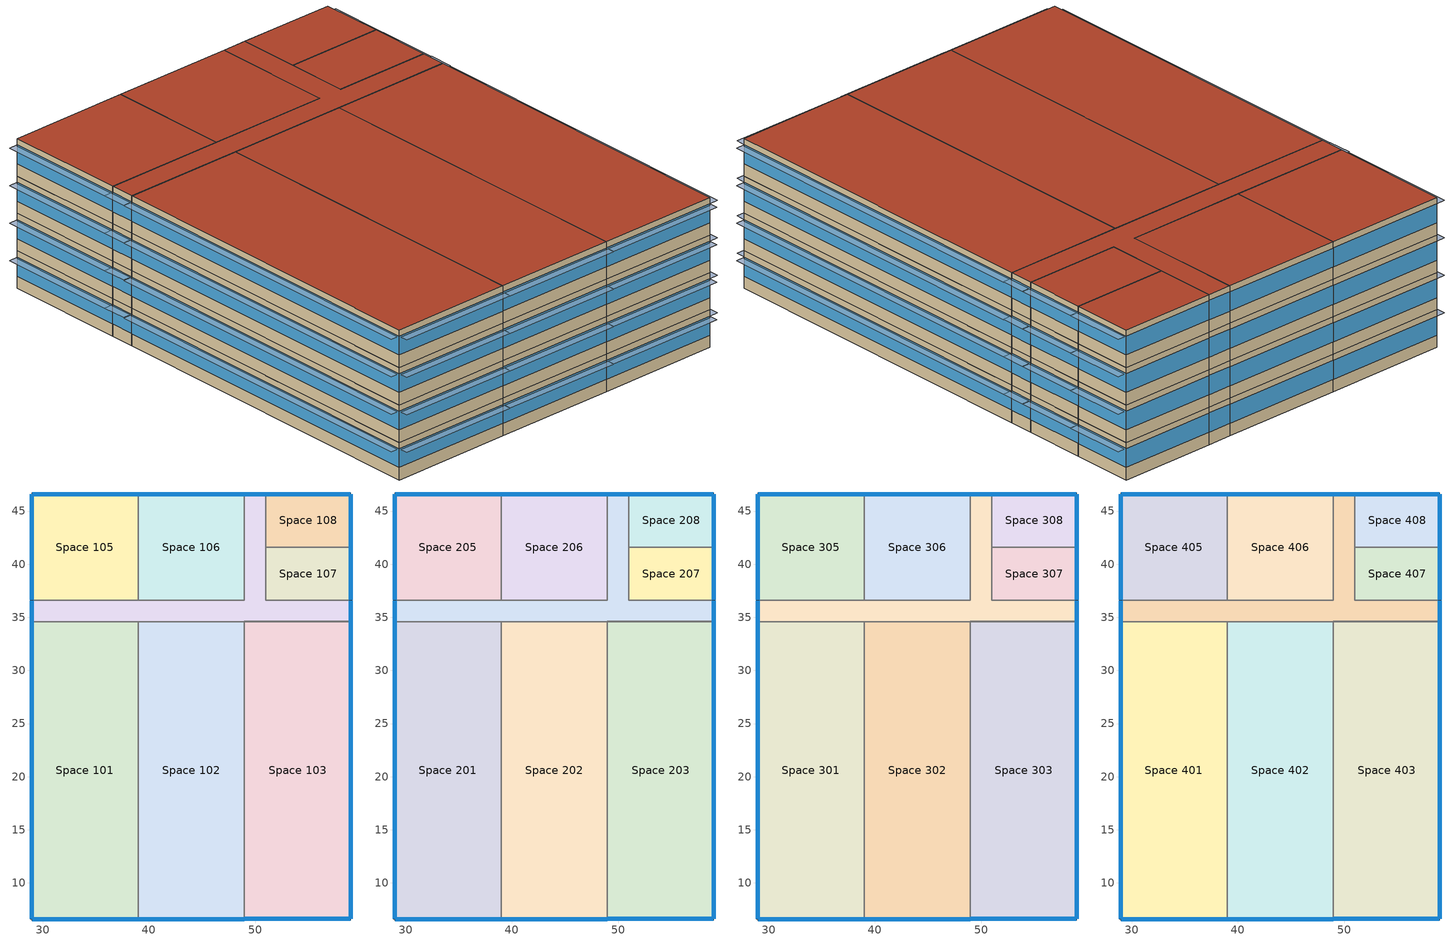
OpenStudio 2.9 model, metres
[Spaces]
Space 101
 floor ground: 38.99,34.6 38.99,6.6 28.99,6.6 28.99,34.6 z0
 wall outside: 28.99,34.6 28.99,6.6 38.99,6.6 z0:3
 wall to Space 104: 38.99,34.6 28.99,34.6 z0:3
 wall to Space 102: 38.99,6.6 38.99,34.6 z0:3
 window: 28.99,34.58 28.99,6.63 z1:2.5; 29.02,6.6 38.97,6.6 z1:2.51
Space 102
 floor ground: 48.99,34.6 48.99,6.6 38.99,6.6 38.99,34.6 z0
 wall outside: 38.99,6.6 48.99,6.6 z0:3
 wall to Space 104: 48.99,34.6 38.99,34.6 z0:3
 wall to Space 103: 48.99,6.6 48.99,34.6 z0:3
 window: 39.02,6.6 48.97,6.6 z1:2.51
Space 103
 floor ground: 58.99,34.6 58.99,6.6 48.99,6.6 48.99,34.6 z0
 wall outside: 48.99,6.6 58.99,6.6 58.99,34.6 z0:3
 wall to Space 104: 58.99,34.6 48.99,34.6 z0:3
 window: 58.99,6.63 58.99,34.58 z1:2.5; 49.02,6.6 58.97,6.6 z1:2.51
Space 104
 floor ground: 50.99,46.6 50.99,36.6 58.99,36.6 58.99,34.6 28.99,34.6 28.99,36.6 48.99,36.6 48.99,46.6 z0
 wall outside: 50.99,46.6 48.99,46.6 / 58.99,34.6 58.99,36.6 / 28.99,36.6 28.99,34.6 z0:3
 wall to Space 106: 48.99,46.6 48.99,36.6 38.99,36.6 z0:3
 wall to Space 108: 50.99,41.6 50.99,46.6 z0:3
 wall to Space 107: 58.99,36.6 50.99,36.6 50.99,41.6 z0:3
 wall to Space 105: 38.99,36.6 28.99,36.6 z0:3
 window: 28.99,36.58 28.99,34.63 / 58.99,34.63 58.99,36.58 / 50.97,46.6 49.02,46.6 z1:2.54
Space 105
 floor ground: 38.99,46.6 38.99,36.6 28.99,36.6 28.99,46.6 z0
 wall outside: 38.99,46.6 28.99,46.6 28.99,36.6 z0:3
 wall to Space 106: 38.99,36.6 38.99,46.6 z0:3
 window: 38.97,46.6 29.02,46.6 / 28.99,46.58 28.99,36.63 z1:2.51
Space 106
 floor ground: 48.99,46.6 48.99,36.6 38.99,36.6 38.99,46.6 z0
 wall outside: 48.99,46.6 38.99,46.6 z0:3
 window: 48.97,46.6 39.02,46.6 z1:2.51
Space 107
 floor ground: 58.99,41.6 58.99,36.6 50.99,36.6 50.99,41.6 z0
 wall outside: 58.99,36.6 58.99,41.6 z0:3
 wall to Space 108: 58.99,41.6 50.99,41.6 z0:3
 window: 58.99,36.63 58.99,41.58 z1:2.52
Space 108
 floor ground: 58.99,46.6 58.99,41.6 50.99,41.6 50.99,46.6 z0
 wall outside: 58.99,41.6 58.99,46.6 50.99,46.6 z0:3
 window: 58.99,41.63 58.99,46.58 z1:2.52; 58.97,46.6 51.02,46.6 z1:2.51
Space 201
 floor to Space 101: 38.99,34.6 38.99,6.6 28.99,6.6 28.99,34.6 z3
 wall outside: 28.99,34.6 28.99,6.6 38.99,6.6 z3:6
 wall to Space 204: 38.99,34.6 28.99,34.6 z3:6
 wall to Space 202: 38.99,6.6 38.99,34.6 z3:6
 window: 28.99,34.58 28.99,6.63 z4:5.5; 29.02,6.6 38.97,6.6 z4:5.51
Space 202
 floor to Space 102: 48.99,34.6 48.99,6.6 38.99,6.6 38.99,34.6 z3
 wall outside: 38.99,6.6 48.99,6.6 z3:6
 wall to Space 204: 48.99,34.6 38.99,34.6 z3:6
 wall to Space 203: 48.99,6.6 48.99,34.6 z3:6
 window: 39.02,6.6 48.97,6.6 z4:5.51
Space 203
 floor to Space 103: 58.99,34.6 58.99,6.6 48.99,6.6 48.99,34.6 z3
 wall outside: 48.99,6.6 58.99,6.6 58.99,34.6 z3:6
 wall to Space 204: 58.99,34.6 48.99,34.6 z3:6
 window: 58.99,6.63 58.99,34.58 z4:5.5; 49.02,6.6 58.97,6.6 z4:5.51
Space 204
 floor to Space 104: 50.99,46.6 50.99,36.6 58.99,36.6 58.99,34.6 28.99,34.6 28.99,36.6 48.99,36.6 48.99,46.6 z3
 wall outside: 50.99,46.6 48.99,46.6 / 58.99,34.6 58.99,36.6 / 28.99,36.6 28.99,34.6 z3:6
 wall to Space 206: 48.99,46.6 48.99,36.6 38.99,36.6 z3:6
 wall to Space 208: 50.99,41.6 50.99,46.6 z3:6
 wall to Space 207: 58.99,36.6 50.99,36.6 50.99,41.6 z3:6
 wall to Space 205: 38.99,36.6 28.99,36.6 z3:6
 window: 58.99,34.63 58.99,36.58 / 28.99,36.58 28.99,34.63 / 50.97,46.6 49.02,46.6 z4:5.54
Space 205
 floor to Space 105: 38.99,46.6 38.99,36.6 28.99,36.6 28.99,46.6 z3
 wall outside: 38.99,46.6 28.99,46.6 28.99,36.6 z3:6
 wall to Space 206: 38.99,36.6 38.99,46.6 z3:6
 window: 38.97,46.6 29.02,46.6 / 28.99,46.58 28.99,36.63 z4:5.51
Space 206
 floor to Space 106: 48.99,46.6 48.99,36.6 38.99,36.6 38.99,46.6 z3
 wall outside: 48.99,46.6 38.99,46.6 z3:6
 window: 48.97,46.6 39.02,46.6 z4:5.51
Space 207
 floor to Space 107: 58.99,41.6 58.99,36.6 50.99,36.6 50.99,41.6 z3
 wall outside: 58.99,36.6 58.99,41.6 z3:6
 wall to Space 208: 58.99,41.6 50.99,41.6 z3:6
 window: 58.99,36.63 58.99,41.58 z4:5.52
Space 208
 floor to Space 108: 58.99,46.6 58.99,41.6 50.99,41.6 50.99,46.6 z3
 wall outside: 58.99,41.6 58.99,46.6 50.99,46.6 z3:6
 window: 58.99,41.63 58.99,46.58 z4:5.52; 58.97,46.6 51.02,46.6 z4:5.51
Space 301
 floor to Space 201: 38.99,34.6 38.99,6.6 28.99,6.6 28.99,34.6 z6
 wall outside: 28.99,34.6 28.99,6.6 38.99,6.6 z6:9
 wall to Space 304: 38.99,34.6 28.99,34.6 z6:9
 wall to Space 302: 38.99,6.6 38.99,34.6 z6:9
 window: 28.99,34.58 28.99,6.63 z7:8.5; 29.02,6.6 38.97,6.6 z7:8.51
Space 302
 floor to Space 202: 48.99,34.6 48.99,6.6 38.99,6.6 38.99,34.6 z6
 wall outside: 38.99,6.6 48.99,6.6 z6:9
 wall to Space 304: 48.99,34.6 38.99,34.6 z6:9
 wall to Space 303: 48.99,6.6 48.99,34.6 z6:9
 window: 39.02,6.6 48.97,6.6 z7:8.51
Space 303
 floor to Space 203: 58.99,34.6 58.99,6.6 48.99,6.6 48.99,34.6 z6
 wall outside: 48.99,6.6 58.99,6.6 58.99,34.6 z6:9
 wall to Space 304: 58.99,34.6 48.99,34.6 z6:9
 window: 58.99,6.63 58.99,34.58 z7:8.5; 49.02,6.6 58.97,6.6 z7:8.51
Space 304
 floor to Space 204: 50.99,46.6 50.99,36.6 58.99,36.6 58.99,34.6 28.99,34.6 28.99,36.6 48.99,36.6 48.99,46.6 z6
 wall outside: 50.99,46.6 48.99,46.6 / 58.99,34.6 58.99,36.6 / 28.99,36.6 28.99,34.6 z6:9
 wall to Space 306: 48.99,46.6 48.99,36.6 38.99,36.6 z6:9
 wall to Space 308: 50.99,41.6 50.99,46.6 z6:9
 wall to Space 307: 58.99,36.6 50.99,36.6 50.99,41.6 z6:9
 wall to Space 305: 38.99,36.6 28.99,36.6 z6:9
 window: 50.97,46.6 49.02,46.6 / 28.99,36.58 28.99,34.63 / 58.99,34.63 58.99,36.58 z7:8.54
Space 305
 floor to Space 205: 38.99,46.6 38.99,36.6 28.99,36.6 28.99,46.6 z6
 wall outside: 38.99,46.6 28.99,46.6 28.99,36.6 z6:9
 wall to Space 306: 38.99,36.6 38.99,46.6 z6:9
 window: 28.99,46.58 28.99,36.63 / 38.97,46.6 29.02,46.6 z7:8.51
Space 306
 floor to Space 206: 48.99,46.6 48.99,36.6 38.99,36.6 38.99,46.6 z6
 wall outside: 48.99,46.6 38.99,46.6 z6:9
 window: 48.97,46.6 39.02,46.6 z7:8.51
Space 307
 floor to Space 207: 58.99,41.6 58.99,36.6 50.99,36.6 50.99,41.6 z6
 wall outside: 58.99,36.6 58.99,41.6 z6:9
 wall to Space 308: 58.99,41.6 50.99,41.6 z6:9
 window: 58.99,36.63 58.99,41.58 z7:8.52
Space 308
 floor to Space 208: 58.99,46.6 58.99,41.6 50.99,41.6 50.99,46.6 z6
 wall outside: 58.99,41.6 58.99,46.6 50.99,46.6 z6:9
 window: 58.97,46.6 51.02,46.6 z7:8.51; 58.99,41.63 58.99,46.58 z7:8.52
Space 401
 floor to Space 301: 38.99,34.6 38.99,6.6 28.99,6.6 28.99,34.6 z9
 wall outside: 28.99,34.6 28.99,6.6 38.99,6.6 z9:12
 wall to Space 404: 38.99,34.6 28.99,34.6 z9:12
 wall to Space 402: 38.99,6.6 38.99,34.6 z9:12
 window: 29.02,6.6 38.97,6.6 z10:11.51; 28.99,34.58 28.99,6.63 z10:11.5
 roof outside: 38.99,6.6 38.99,34.6 28.99,34.6 28.99,6.6 z12
Space 402
 floor to Space 302: 48.99,34.6 48.99,6.6 38.99,6.6 38.99,34.6 z9
 wall outside: 38.99,6.6 48.99,6.6 z9:12
 wall to Space 404: 48.99,34.6 38.99,34.6 z9:12
 wall to Space 403: 48.99,6.6 48.99,34.6 z9:12
 window: 39.02,6.6 48.97,6.6 z10:11.51
 roof outside: 48.99,6.6 48.99,34.6 38.99,34.6 38.99,6.6 z12
Space 403
 floor to Space 303: 58.99,34.6 58.99,6.6 48.99,6.6 48.99,34.6 z9
 wall outside: 48.99,6.6 58.99,6.6 58.99,34.6 z9:12
 wall to Space 404: 58.99,34.6 48.99,34.6 z9:12
 window: 58.99,6.63 58.99,34.58 z10:11.5; 49.02,6.6 58.97,6.6 z10:11.51
 roof outside: 58.99,6.6 58.99,34.6 48.99,34.6 48.99,6.6 z12
Space 404
 floor to Space 304: 50.99,46.6 50.99,36.6 58.99,36.6 58.99,34.6 28.99,34.6 28.99,36.6 48.99,36.6 48.99,46.6 z9
 wall outside: 50.99,46.6 48.99,46.6 / 58.99,34.6 58.99,36.6 / 28.99,36.6 28.99,34.6 z9:12
 wall to Space 406: 48.99,46.6 48.99,36.6 38.99,36.6 z9:12
 wall to Space 408: 50.99,41.6 50.99,46.6 z9:12
 wall to Space 407: 58.99,36.6 50.99,36.6 50.99,41.6 z9:12
 wall to Space 405: 38.99,36.6 28.99,36.6 z9:12
 window: 58.99,34.63 58.99,36.58 / 28.99,36.58 28.99,34.63 / 50.97,46.6 49.02,46.6 z10:11.54
 roof outside: 58.99,34.6 58.99,36.6 50.99,36.6 50.99,46.6 48.99,46.6 48.99,36.6 28.99,36.6 28.99,34.6 z12
Space 405
 floor to Space 305: 38.99,46.6 38.99,36.6 28.99,36.6 28.99,46.6 z9
 wall outside: 38.99,46.6 28.99,46.6 28.99,36.6 z9:12
 wall to Space 406: 38.99,36.6 38.99,46.6 z9:12
 window: 38.97,46.6 29.02,46.6 / 28.99,46.58 28.99,36.63 z10:11.51
 roof outside: 38.99,36.6 38.99,46.6 28.99,46.6 28.99,36.6 z12
Space 406
 floor to Space 306: 48.99,46.6 48.99,36.6 38.99,36.6 38.99,46.6 z9
 wall outside: 48.99,46.6 38.99,46.6 z9:12
 window: 48.97,46.6 39.02,46.6 z10:11.51
 roof outside: 48.99,36.6 48.99,46.6 38.99,46.6 38.99,36.6 z12
Space 407
 floor to Space 307: 58.99,41.6 58.99,36.6 50.99,36.6 50.99,41.6 z9
 wall outside: 58.99,36.6 58.99,41.6 z9:12
 wall to Space 408: 58.99,41.6 50.99,41.6 z9:12
 window: 58.99,36.63 58.99,41.58 z10:11.52
 roof outside: 58.99,36.6 58.99,41.6 50.99,41.6 50.99,36.6 z12
Space 408
 floor to Space 308: 58.99,46.6 58.99,41.6 50.99,41.6 50.99,46.6 z9
 wall outside: 58.99,41.6 58.99,46.6 50.99,46.6 z9:12
 window: 58.99,41.63 58.99,46.58 z10:11.52; 58.97,46.6 51.02,46.6 z10:11.51
 roof outside: 58.99,41.6 58.99,46.6 50.99,46.6 50.99,41.6 z12
shading: 28.99,36.63 28.99,46.58 28.24,46.58 28.24,36.63 z2.51; 38.97,5.85 38.97,6.6 29.02,6.6 29.02,5.85 z5.51; 59.75,36.63 59.75,41.58 58.99,41.58 58.99,36.63 z11.52; 58.97,5.85 58.97,6.6 49.02,6.6 49.02,5.85 z2.51; 28.99,34.63 28.99,36.58 28.22,36.58 28.22,34.63 z5.54; 59.76,34.63 59.76,36.58 58.99,36.58 58.99,34.63 z2.54; 48.97,5.85 48.97,6.6 39.02,6.6 39.02,5.85 z5.51; 48.97,5.85 48.97,6.6 39.02,6.6 39.02,5.85 z2.51; 59.74,6.63 59.74,34.58 58.99,34.58 58.99,6.63 z2.5; 59.75,41.63 59.75,46.58 58.99,46.58 58.99,41.63 z2.52; 59.75,41.63 59.75,46.58 58.99,46.58 58.99,41.63 z5.52; 28.99,6.63 28.99,34.58 28.24,34.58 28.24,6.63 z11.5; 28.99,6.63 28.99,34.58 28.24,34.58 28.24,6.63 z5.5; 28.99,36.63 28.99,46.58 28.24,46.58 28.24,36.63 z5.51; 58.97,5.85 58.97,6.6 49.02,6.6 49.02,5.85 z5.51; 38.97,5.85 38.97,6.6 29.02,6.6 29.02,5.85 z2.51; 28.99,34.63 28.99,36.58 28.22,36.58 28.22,34.63 z8.54; 58.97,5.85 58.97,6.6 49.02,6.6 49.02,5.85 z11.51; 28.99,6.63 28.99,34.58 28.24,34.58 28.24,6.63 z8.5; 59.74,6.63 59.74,34.58 58.99,34.58 58.99,6.63 z11.5; 59.75,36.63 59.75,41.58 58.99,41.58 58.99,36.63 z2.52; 28.99,34.63 28.99,36.58 28.22,36.58 28.22,34.63 z11.54; 38.97,5.85 38.97,6.6 29.02,6.6 29.02,5.85 z11.51; 59.74,6.63 59.74,34.58 58.99,34.58 58.99,6.63 z8.5; 59.75,41.63 59.75,46.58 58.99,46.58 58.99,41.63 z8.52; 48.97,5.85 48.97,6.6 39.02,6.6 39.02,5.85 z11.51; 28.99,36.63 28.99,46.58 28.24,46.58 28.24,36.63 z8.51; 38.97,5.85 38.97,6.6 29.02,6.6 29.02,5.85 z8.51; 28.99,6.63 28.99,34.58 28.24,34.58 28.24,6.63 z2.5; 59.75,36.63 59.75,41.58 58.99,41.58 58.99,36.63 z5.52; 59.74,6.63 59.74,34.58 58.99,34.58 58.99,6.63 z5.5; 59.76,34.63 59.76,36.58 58.99,36.58 58.99,34.63 z11.54; 58.97,5.85 58.97,6.6 49.02,6.6 49.02,5.85 z8.51; 59.75,36.63 59.75,41.58 58.99,41.58 58.99,36.63 z8.52; 48.97,5.85 48.97,6.6 39.02,6.6 39.02,5.85 z8.51; 28.99,36.63 28.99,46.58 28.24,46.58 28.24,36.63 z11.51; 59.75,41.63 59.75,46.58 58.99,46.58 58.99,41.63 z11.52; 28.99,34.63 28.99,36.58 28.22,36.58 28.22,34.63 z2.54; 59.76,34.63 59.76,36.58 58.99,36.58 58.99,34.63 z8.54; 59.76,34.63 59.76,36.58 58.99,36.58 58.99,34.63 z5.54
[Building]
Building 1: Default Construction Set=189.1-2009 - CZ5 - Office
[Site]
MILAN: Latitude {deg}=45.62; Longitude {deg}=8.73; Time Zone {hr}=1; Elevation {m}=211
[ClimateZones]
Climate Zone Institution Name 1=ASHRAE; Climate Zone Document Name 1=ANSI/ASHRAE Standard 169; Climate Zone Document Year 1=2006; Climate Zone Institution Name 2=CEC; Climate Zone Document Name 2=California Climate Zone Descriptions; Climate Zone Document Year 2=1995
[SizingPeriod:DesignDay] Barometric Pressure {Pa}=100094; Sky Clearness=0; Rain Indicator=0; Snow Indicator=0; Day of Month=21; Daylight Saving Time Indicator=0; Dry-Bulb Temperature Range Modifier Type=DefaultMultipliers
Name | Maximum Dry-Bulb Temperature {C} | Daily Dry-Bulb Temperature Range {deltaC} | Humidity Indicating Conditions at Maximum Dry-Bulb | Wind Speed {m/s} | Wind Direction {deg} | Month | Day Type | Humidity Indicating Type | Solar Model Indicator | ASHRAE Taub | ASHRAE Taud
Milano-Linate Ann Clg .4% Condns Enth=>MDB | 31 | 10.2 | 77500 | 2.3 | 220 | 7 | SummerDesignDay | Enthalpy | ASHRAETau | 0.515 | 1.818
Milano-Linate Ann Clg .4% Condns DP=>MDB | 28.5 | 10.2 | 23.5 | 2.3 | 220 | 7 | SummerDesignDay | Dewpoint | ASHRAETau | 0.515 | 1.818
Milano-Linate Ann Clg .4% Condns WB=>MDB | 31 | 10.2 | 25.2 | 2.3 | 220 | 7 | SummerDesignDay | Wetbulb | ASHRAETau | 0.515 | 1.818
Milano-Linate Ann Clg .4% Condns DB=>MWB | 33 | 10.2 | 24.1 | 2.3 | 220 | 7 | SummerDesignDay | Wetbulb | ASHRAETau | 0.515 | 1.818
Milano-Linate Ann Htg Wind 99.6% Condns WS=>MCDB | 8.8 | 0 | 8.8 | 10.3 | 240 | 1 | WinterDesignDay | Wetbulb | ASHRAEClearSky
Milano-Linate Ann Hum_n 99.6% Condns DP=>MCDB | 2.3 | 0 | -11.5 | 0.4 | 240 | 1 | WinterDesignDay | Dewpoint | ASHRAEClearSky
Milano-Linate Ann Htg 99.6% Condns DB | -5.1 | 0 | -5.1 | 0.4 | 240 | 1 | WinterDesignDay | Wetbulb | ASHRAEClearSky
[DefaultConstructionSet] Interior Partition Construction=Interior Partition
Name | Default Exterior Surface Constructions | Default Interior Surface Constructions | Default Ground Contact Surface Constructions | Default Exterior SubSurface Constructions | Default Interior SubSurface Constructions
189.1-2009 - CZ1 - Office | Default Surface Constructions 1 | Default Surface Constructions 2 | Default Surface Constructions 3 | Default Sub Surface Constructions 1 | Default Sub Surface Constructions 2
189.1-2009 - CZ5 - Office | Default Surface Constructions 13 | Default Surface Constructions 14 | Default Surface Constructions 15 | Default Sub Surface Constructions 9 | Default Sub Surface Constructions 10
[DefaultSurfaceConstructions]
Name | Floor Construction | Wall Construction | Roof Ceiling Construction
Default Surface Constructions 1 | ExtSlabCarpet 4in ClimateZone 1-8 | ASHRAE 189.1-2009 ExtWall Mass ClimateZone 1 | ASHRAE 189.1-2009 ExtRoof IEAD ClimateZone 1
Default Surface Constructions 2; Default Surface Constructions 14 | Interior Floor | Interior Wall | Interior Ceiling
Default Surface Constructions 3; Default Surface Constructions 15 | ExtSlabCarpet 4in ClimateZone 1-8 | ExtSlabCarpet 4in ClimateZone 1-8 | ExtSlabCarpet 4in ClimateZone 1-8
Default Surface Constructions 13 | ExtSlabCarpet 4in ClimateZone 1-8 | ASHRAE 189.1-2009 ExtWall Mass ClimateZone 5 | ASHRAE 189.1-2009 ExtRoof IEAD ClimateZone 2-5
[Construction]
ExtSlabCarpet 4in ClimateZone 1-8: MAT-CC05 4 HW CONCRETE, CP02 CARPET PAD
ASHRAE 189.1-2009 ExtWall Mass ClimateZone 1: 1IN Stucco, 8IN Concrete HW, Wall Insulation [31], 8IN Concrete HW 1, 1IN Stucco 1
ASHRAE 189.1-2009 ExtRoof IEAD ClimateZone 1: Roof Membrane, Roof Insulation [18], Metal Decking
Interior Floor: F16 Acoustic tile, F05 Ceiling air space resistance, M11 100mm lightweight concrete
Interior Wall: G01a 19mm gypsum board, F04 Wall air space resistance, G01a 19mm gypsum board
Interior Ceiling: M11 100mm lightweight concrete, F05 Ceiling air space resistance, F16 Acoustic tile
ASHRAE 189.1-2009 ExtWindow ClimateZone 1: Theoretical Glass [167]
Exterior Door: F08 Metal surface, I01 25mm insulation board
Interior Window: Clear 3mm
Interior Door; Interior Partition: G05 25mm wood
ASHRAE 189.1-2009 ExtRoof IEAD ClimateZone 2-5: Roof Membrane, Roof Insulation [21], Metal Decking
ASHRAE 189.1-2009 ExtWindow ClimateZone 4-5: Theoretical Glass [207]
ASHRAE 189.1-2009 ExtWall Mass ClimateZone 5: 1IN Stucco, 8IN Concrete HW, Wall Insulation [40], 1/2IN Gypsum
[Material] Thermal Absorptance=0.9
Name | Roughness | Thickness {m} | Conductivity {W/m-K} | Density {kg/m3} | Specific Heat {J/kg-K} | Solar Absorptance | Visible Absorptance
MAT-CC05 4 HW CONCRETE | Rough | 0.1016 | 1.311 | 2240 | 836.8 | 0.85 | 0.85
1IN Stucco | Smooth | 0.02 | 0.6918 | 1858 | 837 | 0.92 | 0.92
8IN Concrete HW | MediumRough | 0.1 | 1.7296 | 2243 | 837 | 0.65 | 0.65
Wall Insulation [31] | MediumRough | 0.02 | 0.0432 | 91 | 837 | 0.5 | 0.5
1/2IN Gypsum | Smooth | 0.0127 | 0.16 | 784.9 | 830 | 0.4 | 0.4
Roof Membrane | VeryRough | 0.0095 | 0.16 | 1121.29 | 1460 | 0.7 | 0.7
Roof Insulation [18] | MediumRough | 0.1693 | 0.049 | 265 | 836.8 | 0.7 | 0.7
Metal Decking | MediumSmooth | 0.0015 | 45.006 | 7680 | 418.4 | 0.6 | 0.6
F16 Acoustic tile | MediumSmooth | 0.0191 | 0.06 | 368 | 590 | 0.3 | 0.3
M11 100mm lightweight concrete | MediumRough | 0.1016 | 0.53 | 1280 | 840 | 0.5 | 0.5
G01a 19mm gypsum board | MediumSmooth | 0.019 | 0.16 | 800 | 1090 | 0.4 | 0.4
F08 Metal surface | Smooth | 0.0008 | 45.28 | 7824 | 500 | 0.7 | 0.7
I01 25mm insulation board | MediumRough | 0.0254 | 0.03 | 43 | 1210 | 0.6 | 0.6
G05 25mm wood | MediumSmooth | 0.0254 | 0.15 | 608 | 1630 | 0.5 | 0.5
Roof Insulation [21] | MediumRough | 0.2105 | 0.049 | 265 | 836.8 | 0.7 | 0.7
Wall Insulation [40] | MediumRough | 0.0794 | 0.0432 | 91 | 837 | 0.5 | 0.5
1IN Stucco 1 | Smooth | 0.01 | 0.6918 | 1858 | 837 | 0.92 | 0.92
8IN Concrete HW 1 | MediumRough | 0.2 | 1.7296 | 2243 | 837 | 0.65 | 0.65
[Material:NoMass]
CP02 CARPET PAD: Roughness=Smooth; Thermal Resistance {m2-K/W}=0.1; Thermal Absorptance=0.9; Solar Absorptance=0.8; Visible Absorptance=0.8
[Material:AirGap]
Name | Thermal Resistance {m2-K/W}
F05 Ceiling air space resistance | 0.18
F04 Wall air space resistance | 0.15
[DefaultSubSurfaceConstructions]
Name | Fixed Window Construction | Operable Window Construction | Door Construction | Tubular Daylight Dome Construction | Tubular Daylight Diffuser Construction
Default Sub Surface Constructions 1 | ASHRAE 189.1-2009 ExtWindow ClimateZone 1 | ASHRAE 189.1-2009 ExtWindow ClimateZone 1 | Exterior Door | Interior Window | Interior Window
Default Sub Surface Constructions 2; Default Sub Surface Constructions 10 | Interior Window | Interior Window | Interior Door
Default Sub Surface Constructions 9 | ASHRAE 189.1-2009 ExtWindow ClimateZone 4-5 | ASHRAE 189.1-2009 ExtWindow ClimateZone 4-5 | Exterior Door | Interior Window | Interior Window
[WindowMaterial:Glazing] Optical Data Type=SpectralAverage; Thickness {m}=0.003; Back Side Solar Reflectance at Normal Incidence=0; Back Side Visible Reflectance at Normal Incidence=0; Infrared Transmittance at Normal Incidence=0; Dirt Correction Factor for Solar and Visible Transmittance=1; Solar Diffusing=No
Name | Solar Transmittance at Normal Incidence | Front Side Solar Reflectance at Normal Incidence | Visible Transmittance at Normal Incidence | Front Side Visible Reflectance at Normal Incidence | Front Side Infrared Hemispherical Emissivity | Back Side Infrared Hemispherical Emissivity | Conductivity {W/m-K}
Theoretical Glass [167] | 0.2374 | 0.7126 | 0.2512 | 0.6988 | 0.985 | 0.985 | 2.1073
Clear 3mm | 0.837 | 0.075 | 0.898 | 0.081 | 0.84 | 0.84 | 0.9
Theoretical Glass [207] | 0.3311 | 0.6189 | 0.44 | 0.51 | 0.9 | 0.9 | 0.0133
[WindowMaterial:Blind]
Window Material Blind 1: Slat Width {m}=0.025; Slat Separation {m}=0.01875; Front Side Slat Beam Solar Reflectance=0.5; Back Side Slat Beam Solar Reflectance=0.5; Front Side Slat Diffuse Solar Reflectance=0.5; Back Side Slat Diffuse Solar Reflectance=0.5; Slat Beam Visible Transmittance=0
[SpaceType] Standards Building Type=Office
Name | Default Schedule Set | Design Specification Outdoor Air Object | Standards Space Type
189.1-2009 - Office - BreakRoom - CZ1-3 | 189.1-2009 - Office - BreakRoom - CZ1-3 Schedule Set | 189.1-2009 - Office - BreakRoom - CZ1-3 Ventilation | BreakRoom
189.1-2009 - Office - ClosedOffice - CZ1-3 | 189.1-2009 - Office - ClosedOffice - CZ1-3 Schedule Set | 189.1-2009 - Office - ClosedOffice - CZ1-3 Ventilation | ClosedOffice
189.1-2009 - Office - Corridor - CZ1-3 | 189.1-2009 - Office - Corridor - CZ1-3 Schedule Set | 189.1-2009 - Office - Corridor - CZ1-3 Ventilation | Corridor
189.1-2009 - Office - Restroom - CZ1-3 | 189.1-2009 - Office - Restroom - CZ1-3 Schedule Set | 189.1-2009 - Office - Restroom - CZ1-3 Ventilation | Restroom
189.1-2009 - Office - Stair - CZ1-3 | 189.1-2009 - Office - Stair - CZ1-3 Schedule Set | 189.1-2009 - Office - Stair - CZ1-3 Ventilation | Stair
[DefaultScheduleSet] Lighting Schedule=Office Bldg Light; Infiltration Schedule=Office Infil Quarter On
Name | Number of People Schedule | People Activity Level Schedule | Electric Equipment Schedule
189.1-2009 - Office - BreakRoom - CZ1-3 Schedule Set; 189.1-2009 - Office - Restroom - CZ1-3 Schedule Set | Office Misc Occ | Office Activity | Office Bldg Equip
189.1-2009 - Office - ClosedOffice - CZ1-3 Schedule Set; 189.1-2009 - Office - Corridor - CZ1-3 Schedule Set | Office Work Occ | Office Activity | Office Bldg Equip
189.1-2009 - Office - Stair - CZ1-3 Schedule Set
[Lights:Definition] Design Level Calculation Method=Watts/Area
Name | Watts per Space Floor Area {W/m2}
189.1-2009 - Office - BreakRoom - CZ1-3 Lights Definition; 189.1-2009 - Office - ClosedOffice - CZ1-3 Lights Definition | 12
189.1-2009 - Office - Corridor - CZ1-3 Lights Definition; 189.1-2009 - Office - Stair - CZ1-3 Lights Definition | 5
189.1-2009 - Office - Restroom - CZ1-3 Lights Definition | 8
[Lights]
Name | Lights Definition | Space or SpaceType
189.1-2009 - Office - BreakRoom - CZ1-3 Lights | 189.1-2009 - Office - BreakRoom - CZ1-3 Lights Definition | 189.1-2009 - Office - BreakRoom - CZ1-3
189.1-2009 - Office - ClosedOffice - CZ1-3 Lights | 189.1-2009 - Office - ClosedOffice - CZ1-3 Lights Definition | 189.1-2009 - Office - ClosedOffice - CZ1-3
189.1-2009 - Office - Corridor - CZ1-3 Lights | 189.1-2009 - Office - Corridor - CZ1-3 Lights Definition | 189.1-2009 - Office - Corridor - CZ1-3
189.1-2009 - Office - Restroom - CZ1-3 Lights | 189.1-2009 - Office - Restroom - CZ1-3 Lights Definition | 189.1-2009 - Office - Restroom - CZ1-3
189.1-2009 - Office - Stair - CZ1-3 Lights | 189.1-2009 - Office - Stair - CZ1-3 Lights Definition | 189.1-2009 - Office - Stair - CZ1-3
[DesignSpecification:OutdoorAir] Outdoor Air Method=Sum
Name | Outdoor Air Flow per Person {m3/s-person} | Outdoor Air Flow per Floor Area {m3/s-m2}
189.1-2009 - Office - BreakRoom - CZ1-3 Ventilation | 0.00707921
189.1-2009 - Office - ClosedOffice - CZ1-3 Ventilation | 0.00943895
189.1-2009 - Office - Corridor - CZ1-3 Ventilation; 189.1-2009 - Office - Stair - CZ1-3 Ventilation |  | 0.000254
189.1-2009 - Office - Restroom - CZ1-3 Ventilation |  | 0.0048768
[People:Definition] Number of People Calculation Method=People/Area; Fraction Radiant=0.3
Name | People per Space Floor Area {person/m2}
189.1-2009 - Office - BreakRoom - CZ1-3 People Definition | 0.051129
189.1-2009 - Office - ClosedOffice - CZ1-3 People Definition | 0.0511286
189.1-2009 - Office - Corridor - CZ1-3 People Definition | 0.0107639
189.1-2009 - Office - Restroom - CZ1-3 People Definition | 0.107639
[People]
Name | People Definition | Space or SpaceType
189.1-2009 - Office - BreakRoom - CZ1-3 People | 189.1-2009 - Office - BreakRoom - CZ1-3 People Definition | 189.1-2009 - Office - BreakRoom - CZ1-3
189.1-2009 - Office - ClosedOffice - CZ1-3 People | 189.1-2009 - Office - ClosedOffice - CZ1-3 People Definition | 189.1-2009 - Office - ClosedOffice - CZ1-3
189.1-2009 - Office - Corridor - CZ1-3 People | 189.1-2009 - Office - Corridor - CZ1-3 People Definition | 189.1-2009 - Office - Corridor - CZ1-3
189.1-2009 - Office - Restroom - CZ1-3 People | 189.1-2009 - Office - Restroom - CZ1-3 People Definition | 189.1-2009 - Office - Restroom - CZ1-3
[SpaceInfiltration:DesignFlowRate] Design Flow Rate Calculation Method=Flow/ExteriorArea; Flow per Exterior Surface Area {m3/s-m2}=0.00030226
Name | Space or SpaceType
189.1-2009 - Office - BreakRoom - CZ1-3 Infiltration | 189.1-2009 - Office - BreakRoom - CZ1-3
189.1-2009 - Office - ClosedOffice - CZ1-3 Infiltration | 189.1-2009 - Office - ClosedOffice - CZ1-3
189.1-2009 - Office - Corridor - CZ1-3 Infiltration | 189.1-2009 - Office - Corridor - CZ1-3
189.1-2009 - Office - Restroom - CZ1-3 Infiltration | 189.1-2009 - Office - Restroom - CZ1-3
189.1-2009 - Office - Stair - CZ1-3 Infiltration | 189.1-2009 - Office - Stair - CZ1-3
[ElectricEquipment:Definition] Design Level Calculation Method=Watts/Area
Name | Watts per Space Floor Area {W/m2}
189.1-2009 - Office - BreakRoom - CZ1-3 Electric Equipment Definition | 48.007
189.1-2009 - Office - ClosedOffice - CZ1-3 Electric Equipment Definition | 6.8889
189.1-2009 - Office - Corridor - CZ1-3 Electric Equipment Definition | 1.72223
189.1-2009 - Office - Restroom - CZ1-3 Electric Equipment Definition | 0.753474
[ElectricEquipment]
Name | Electric Equipment Definition | Space or SpaceType
189.1-2009 - Office - BreakRoom - CZ1-3 Electric Equipment | 189.1-2009 - Office - BreakRoom - CZ1-3 Electric Equipment Definition | 189.1-2009 - Office - BreakRoom - CZ1-3
189.1-2009 - Office - ClosedOffice - CZ1-3 Electric Equipment | 189.1-2009 - Office - ClosedOffice - CZ1-3 Electric Equipment Definition | 189.1-2009 - Office - ClosedOffice - CZ1-3
189.1-2009 - Office - Corridor - CZ1-3 Electric Equipment | 189.1-2009 - Office - Corridor - CZ1-3 Electric Equipment Definition | 189.1-2009 - Office - Corridor - CZ1-3
189.1-2009 - Office - Restroom - CZ1-3 Electric Equipment | 189.1-2009 - Office - Restroom - CZ1-3 Electric Equipment Definition | 189.1-2009 - Office - Restroom - CZ1-3
[ThermostatSetpoint:DualSetpoint] Heating Setpoint Temperature Schedule=Large Office HtgSetp; Cooling Setpoint Temperature Schedule=Large Office ClgSetp
Thermal Zone 1 Thermostat 1; Thermal Zone 2 Thermostat; Thermal Zone 3 Thermostat; Thermal Zone 4 Thermostat; Thermal Zone 5 Thermostat; Thermal Zone 6 Thermostat 1; Thermal Zone 7 Thermostat; Thermal Zone 8 Thermostat; Thermal Zone 9 Thermostat; Thermal Zone 10 Thermostat; Thermal Zone 11 Thermostat 1; Thermal Zone 12 Thermostat; Thermal Zone 13 Thermostat; Thermal Zone 14 Thermostat; Thermal Zone 15 Thermostat; Thermal Zone 16 Thermostat 1; Thermal Zone 17 Thermostat; Thermal Zone 18 Thermostat; Thermal Zone 19 Thermostat; Thermal Zone 20 Thermostat
[ShadingControl]
Shading Control 1: Shading Type=InteriorBlind; Shading Device Material=Window Material Blind 1
[BuildingStory] Nominal Floor to Floor Height {m}=3
Name | Nominal Z Coordinate {m}
Building Story 1 | 0
Building Story 2 | 3
Building Story 3 | 6
Building Story 4 | 9
[Space] Default Construction Set=189.1-2009 - CZ1 - Office
Name | Space Type | Building Story | Thermal Zone
Space 101; Space 102; Space 103; Space 105 | 189.1-2009 - Office - ClosedOffice - CZ1-3 | Building Story 1 | Thermal Zone 1
Space 104 | 189.1-2009 - Office - Corridor - CZ1-3 | Building Story 1 | Thermal Zone 2
Space 106 | 189.1-2009 - Office - BreakRoom - CZ1-3 | Building Story 1 | Thermal Zone 3
Space 107 | 189.1-2009 - Office - Stair - CZ1-3 | Building Story 1 | Thermal Zone 4
Space 108 | 189.1-2009 - Office - Restroom - CZ1-3 | Building Story 1 | Thermal Zone 5
Space 201; Space 202; Space 203; Space 205 | 189.1-2009 - Office - ClosedOffice - CZ1-3 | Building Story 2 | Thermal Zone 6
Space 204 | 189.1-2009 - Office - Corridor - CZ1-3 | Building Story 2 | Thermal Zone 7
Space 206 | 189.1-2009 - Office - BreakRoom - CZ1-3 | Building Story 2 | Thermal Zone 8
Space 207 | 189.1-2009 - Office - Stair - CZ1-3 | Building Story 2 | Thermal Zone 9
Space 208 | 189.1-2009 - Office - Stair - CZ1-3 | Building Story 1 | Thermal Zone 10
Space 301; Space 302; Space 303; Space 305 | 189.1-2009 - Office - ClosedOffice - CZ1-3 | Building Story 3 | Thermal Zone 11
Space 304 | 189.1-2009 - Office - Corridor - CZ1-3 | Building Story 3 | Thermal Zone 12
Space 306 | 189.1-2009 - Office - BreakRoom - CZ1-3 | Building Story 3 | Thermal Zone 13
Space 307 | 189.1-2009 - Office - Stair - CZ1-3 | Building Story 3 | Thermal Zone 14
Space 308 | 189.1-2009 - Office - Restroom - CZ1-3 | Building Story 3 | Thermal Zone 15
Space 401; Space 402; Space 403; Space 405 | 189.1-2009 - Office - ClosedOffice - CZ1-3 | Building Story 4 | Thermal Zone 16
Space 404 | 189.1-2009 - Office - Corridor - CZ1-3 | Building Story 4 | Thermal Zone 17
Space 406 | 189.1-2009 - Office - BreakRoom - CZ1-3 | Building Story 4 | Thermal Zone 18
Space 407 | 189.1-2009 - Office - Stair - CZ1-3 | Building Story 4 | Thermal Zone 19
Space 408 | 189.1-2009 - Office - Restroom - CZ1-3 | Building Story 4 | Thermal Zone 20
[ThermalZone] Use Ideal Air Loads=Yes
Name | Thermostat
Thermal Zone 1 | Thermal Zone 1 Thermostat 1
Thermal Zone 2 | Thermal Zone 2 Thermostat
Thermal Zone 3 | Thermal Zone 3 Thermostat
Thermal Zone 4 | Thermal Zone 4 Thermostat
Thermal Zone 5 | Thermal Zone 5 Thermostat
Thermal Zone 6 | Thermal Zone 6 Thermostat 1
Thermal Zone 7 | Thermal Zone 7 Thermostat
Thermal Zone 8 | Thermal Zone 8 Thermostat
Thermal Zone 9 | Thermal Zone 9 Thermostat
Thermal Zone 10 | Thermal Zone 10 Thermostat
Thermal Zone 11 | Thermal Zone 11 Thermostat 1
Thermal Zone 12 | Thermal Zone 12 Thermostat
Thermal Zone 13 | Thermal Zone 13 Thermostat
Thermal Zone 14 | Thermal Zone 14 Thermostat
Thermal Zone 15 | Thermal Zone 15 Thermostat
Thermal Zone 16 | Thermal Zone 16 Thermostat 1
Thermal Zone 17 | Thermal Zone 17 Thermostat
Thermal Zone 18 | Thermal Zone 18 Thermostat
Thermal Zone 19 | Thermal Zone 19 Thermostat
Thermal Zone 20 | Thermal Zone 20 Thermostat
[Sizing:Zone] Zone Cooling Design Supply Air Temperature Input Method=SupplyAirTemperature; Zone Cooling Design Supply Air Temperature {C}=14; Zone Cooling Design Supply Air Temperature Difference {deltaC}=11.11; Zone Heating Design Supply Air Temperature Input Method=SupplyAirTemperature; Zone Heating Design Supply Air Temperature {C}=40; Zone Heating Design Supply Air Temperature Difference {deltaC}=11.11; Zone Cooling Design Supply Air Humidity Ratio {kg-H2O/kg-air}=0.0085; Zone Heating Design Supply Air Humidity Ratio {kg-H2O/kg-air}=0.008; Cooling Design Air Flow Method=DesignDay; Heating Design Air Flow Method=DesignDay; Account for Dedicated Outdoor Air System=No; Dedicated Outdoor Air System Control Strategy=NeutralSupplyAir; Dedicated Outdoor Air Low Setpoint Temperature for Design {C}=autosize; Dedicated Outdoor Air High Setpoint Temperature for Design {C}=autosize
Thermal Zone 1; Thermal Zone 2; Thermal Zone 3; Thermal Zone 4; Thermal Zone 5; Thermal Zone 6; Thermal Zone 7; Thermal Zone 8; Thermal Zone 9; Thermal Zone 10; Thermal Zone 11; Thermal Zone 12; Thermal Zone 13; Thermal Zone 14; Thermal Zone 15; Thermal Zone 16; Thermal Zone 17; Thermal Zone 18; Thermal Zone 19; Thermal Zone 20
[Schedule:Ruleset]
Name | Default Day Schedule | Summer Design Day Schedule | Winter Design Day Schedule
Office Bldg Light | Office Bldg Light Default Schedule | Office Bldg Light Summer Design Day | Office Bldg Light Winter Design Day
Office Misc Occ | Office Bldg Occ Default Schedule 1 | Office Bldg Occ Summer Design Day 1 | Office Bldg Occ Winter Design Day 1
Office Activity | Office Activity Default Schedule | Office Activity Summer Design Day | Office Activity Winter Design Day
Office Infil Quarter On | Office Infil Quarter On Default Schedule | Office Infil Quarter On Summer Design Day | Office Infil Quarter On Winter Design Day
Office Bldg Equip | Office Bldg Equip Default Schedule | Office Bldg Equip Summer Design Day | Office Bldg Equip Winter Design Day
Office Work Occ | Office Bldg Occ Default Schedule | Office Bldg Occ Summer Design Day | Office Bldg Occ Winter Design Day
Large Office HtgSetp | Large Office HtgSetp Default Schedule | Large Office HtgSetp Summer Design Day | Large Office HtgSetp Winter Design Day
Large Office ClgSetp | Large Office ClgSetp Default Schedule | Large Office ClgSetp Summer Design Day | Large Office ClgSetp Winter Design Day
[Schedule:Day]
Office Bldg Light Default Schedule: 5, 0, 0.05, 7, 0, 0.1, 8, 0, 0.3, 17, 0, 0.9, 18, 0, 0.7, 20, 0, 0.5, 22, 0, 0.3, 23, 0, 0.1, 24, 0, 0.05
Office Bldg Light Summer Design Day; Office Infil Quarter On Rule 1 Day Schedule; Office Bldg Equip Summer Design Day: 24, 0, 1
Office Bldg Light Winter Design Day; Office Bldg Occ Winter Design Day 1; Office Bldg Occ Rule 1 Day Schedule 1; Office Bldg Equip Winter Design Day; Office Bldg Occ Winter Design Day; Office Bldg Occ Rule 1 Day Schedule: 24, 0, 0
Office Bldg Light Rule 1 Day Schedule: 24, 0, 0.05
Office Bldg Light Rule 2 Day Schedule: 6, 0, 0.05, 8, 0, 0.1, 14, 0, 0.5, 17, 0, 0.15, 24, 0, 0.05
Office Bldg Occ Default Schedule 1: 6, 0, 0, 7, 0, 0.1, 8, 0, 0.2, 20, 0, 0.4, 22, 0, 0.1, 24, 0, 0.05
Office Bldg Occ Summer Design Day 1; Office Bldg Occ Summer Design Day: 6, 0, 0, 22, 0, 1, 24, 0, 0.05
Office Bldg Occ Rule 2 Day Schedule 1: 6, 0, 0, 8, 0, 0.1, 14, 0, 0.25, 17, 0, 0.1, 24, 0, 0
Office Activity Default Schedule; Office Activity Summer Design Day; Office Activity Winter Design Day: 24, 0, 132
Office Infil Quarter On Default Schedule; Office Infil Quarter On Summer Design Day: 6, 0, 1, 22, 0, 0.25, 24, 0, 1
Office Infil Quarter On Winter Design Day; Office Infil Quarter On Rule 2 Day Schedule: 6, 0, 1, 18, 0, 0.25, 24, 0, 1
Office Bldg Equip Default Schedule: 8, 0, 0.4, 12, 0, 0.9, 13, 0, 0.8, 17, 0, 0.9, 18, 0, 0.8, 20, 0, 0.6, 22, 0, 0.5, 24, 0, 0.4
Office Bldg Equip Rule 1 Day Schedule: 24, 0, 0.3
Office Bldg Equip Rule 2 Day Schedule: 6, 0, 0.3, 8, 0, 0.4, 14, 0, 0.5, 17, 0, 0.35, 24, 0, 0.3
Office Bldg Occ Default Schedule: 6, 0, 0, 7, 0, 0.1, 8, 0, 0.2, 12, 0, 0.85, 13, 0, 0.5, 17, 0, 0.85, 18, 0, 0.7, 20, 0, 0.4, 22, 0, 0.1, 24, 0, 0.05
Office Bldg Occ Rule 2 Day Schedule: 6, 0, 0, 8, 0, 0.1, 14, 0, 0.4, 17, 0, 0.1, 24, 0, 0
Large Office HtgSetp Default Schedule; Large Office HtgSetp Rule 2 Day Schedule: 6, 0, 15.6, 20, 0, 21, 24, 0, 15.6
Large Office HtgSetp Summer Design Day: 24, 0, 15.6
Large Office HtgSetp Winter Design Day: 24, 0, 21
Large Office HtgSetp Rule 1 Day Schedule: 6, 0, 15.1348, 20, 0, 21, 24, 0, 15.8156
Large Office ClgSetp Default Schedule; Large Office ClgSetp Rule 2 Day Schedule: 6, 0, 26.7, 20, 0, 24, 24, 0, 26.7
Large Office ClgSetp Summer Design Day: 6, 0, 26.7, 22, 0, 24, 24, 0, 26.7
Large Office ClgSetp Winter Design Day: 24, 0, 26.7
Large Office ClgSetp Rule 1 Day Schedule: 8, 0, 26.7, 20, 0, 24.636, 24, 0, 26.7
[Schedule:Rule] Apply Monday=No; Apply Tuesday=No; Apply Wednesday=No; Apply Thursday=No; Apply Friday=No; Date Specification Type=DateRange; Start Month=1; Start Day=1; End Month=12; End Day=31
Name | Schedule Ruleset | Rule Order | Day Schedule | Apply Sunday | Apply Saturday
Office Bldg Light Rule 1 | Office Bldg Light | 0 | Office Bldg Light Rule 1 Day Schedule | Yes | No
Office Bldg Light Rule 2 | Office Bldg Light | 1 | Office Bldg Light Rule 2 Day Schedule | No | Yes
Office Misc Occ Rule 1 | Office Misc Occ | 0 | Office Bldg Occ Rule 1 Day Schedule 1 | Yes | No
Office Misc Occ Rule 2 | Office Misc Occ | 1 | Office Bldg Occ Rule 2 Day Schedule 1 | No | Yes
Office Infil Quarter On Rule 1 | Office Infil Quarter On | 0 | Office Infil Quarter On Rule 1 Day Schedule | Yes | No
Office Infil Quarter On Rule 2 | Office Infil Quarter On | 1 | Office Infil Quarter On Rule 2 Day Schedule | No | Yes
Office Bldg Equip Rule 1 | Office Bldg Equip | 0 | Office Bldg Equip Rule 1 Day Schedule | Yes | No
Office Bldg Equip Rule 2 | Office Bldg Equip | 1 | Office Bldg Equip Rule 2 Day Schedule | No | Yes
Office Work Occ Rule 1 | Office Work Occ | 0 | Office Bldg Occ Rule 1 Day Schedule | Yes | No
Office Work Occ Rule 2 | Office Work Occ | 1 | Office Bldg Occ Rule 2 Day Schedule | No | Yes
Large Office HtgSetp Rule 1 | Large Office HtgSetp | 0 | Large Office HtgSetp Rule 1 Day Schedule | Yes | No
Large Office HtgSetp Rule 2 | Large Office HtgSetp | 1 | Large Office HtgSetp Rule 2 Day Schedule | No | Yes
Large Office ClgSetp Rule 1 | Large Office ClgSetp | 0 | Large Office ClgSetp Rule 1 Day Schedule | Yes | No
Large Office ClgSetp Rule 2 | Large Office ClgSetp | 1 | Large Office ClgSetp Rule 2 Day Schedule | No | Yes
